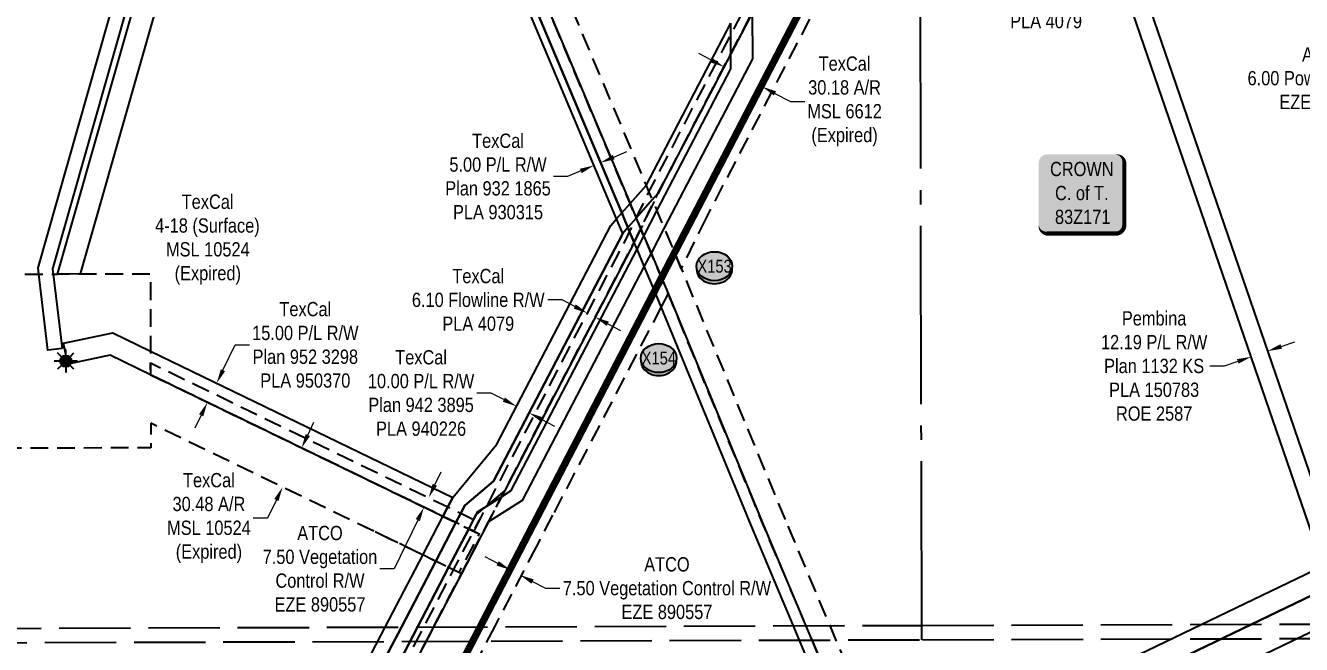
# Model space of a CAD drawing. Extents: x 500622 to 512229, y 6022177 to 6028063.
# Drawn here: x 509843 to 510736, y 6023140 to 6023573 of the extents above; entities that cross this region are included whole.
import ezdxf
from ezdxf.enums import TextEntityAlignment as Align

# ---------------------------------------------------------------- set-up
doc = ezdxf.new("R2010")
doc.units = 0
doc.header["$LTSCALE"] = 5
doc.header["$PDMODE"] = 3
doc.header["$PDSIZE"] = 30
for name, pattern in [('foc-ACCESSROAD', [3.75, 2.5, -1.25]), ('foc-EZE', [3.75, 2.5, -1.25]), ('foc-FLOWLINE', [3.75, 2.5, -1.25]), ('foc-QUARTERLINE', [33, 25, -3, 2, -3]), ('foc-UNSURVEYED', [12.5, 10, -2.5])]:
    doc.linetypes.add(name, pattern=pattern)
doc.layers.get('Defpoints').update_dxf_attribs({"color": 9})
for name, color, linetype in [('AS-OWNER', 7, 'Continuous'), ('AS-POWER', 104, 'foc-POWER'), ('C-RW', 13, 'Continuous'), ('F-AR', 190, 'foc-ACCESSROAD'), ('F-EZE', 190, 'foc-FLOWLINE'), ('F-FLOWLINE', 190, 'foc-FLOWLINE'), ('F-RW', 190, 'Continuous'), ('F-WS', 190, 'foc-ACCESSROAD'), ('F-WS-S', 190, 'Continuous'), ('L-SECQ', 8, 'foc-QUARTERLINE'), ('L-USEC', 7, 'foc-UNSURVEYED'), ('P-BUFFER OUTLINE 30m', 40, 'foc-EZE'), ('P-CROSSINGS', 250, 'Continuous')]:
    doc.layers.add(name, color=color, linetype=linetype)
for name, color, linetype, lineweight in [('F-AR-T', 190, 'Continuous', 9), ('F-EZE-T', 190, 'Continuous', 9), ('F-FLOWLINE-T', 190, 'Continuous', 9), ('F-RW-T', 190, 'Continuous', 9), ('F-WS-T', 190, 'Continuous', 9)]:
    doc.layers.add(name, color=color, linetype=linetype, lineweight=lineweight)
doc.styles.add('80', font='ARIALN.TTF', dxfattribs={"height": 10})
doc.styles.add('80CG', font='ARIALN.TTF', dxfattribs={"height": 10})
doc.styles.add('80L', font='ARIALN.TTF', dxfattribs={"height": 10})
doc.styles.add('Crossing', font='ARIALN.TTF', dxfattribs={"height": 10})
doc.styles.add('foc-LtypeFont', font='ARIALN.TTF', dxfattribs={"height": 7.35})
doc.linetypes.add('foc-POWER', pattern='A,6,-1,["P",foc-LtypeFont,S=0.2,R=0,X=-0.625,Y=-0.75],-1.24,4', length=12.24)
doc.linetypes.add('foc-POWER-NOLINE', pattern='A,0,-4,["P",foc-LtypeFont,S=0.2,R=0,X=-0.625,Y=-0.75],-8.24', length=12.24)
doc.dimstyles.new('Compass 5 000', dxfattribs={"dimscale": 5, "dimtxt": 9, "dimasz": 2, "dimexe": 0.2, "dimexo": 0.0625, "dimgap": 0.5, "dimtad": 0, "dimtih": 1, "dimtoh": 1, "dimzin": 0, "dimdsep": 46, "dimtxsty": '80CG', "dimcen": 0.1, "dimse1": 1, "dimse2": 1, "dimclrd": 256, "dimclrt": 256, "dimaunit": 1, "dimadec": 4, "dimazin": 0, "dimtfac": 0.06, "dimtofl": 0, "dimtmove": 0, "dimatfit": 1, "dimfxl": 0.2, "dimtolj": 1, "dimtzin": 0, "dimlwd": -1, "dimarcsym": 0})

# ---------------------------------------------------------------- blocks, each defined once
blk = doc.blocks.new('*D588')
at = {"layer": 'Defpoints', "color": 0, "transparency": 16777216}
for p in [(510147.42, 6023106.41), (510109.69, 6023050.26), (510116.34, 6023046.79)]:
    blk.add_point(p, dxfattribs=at)
at = {"layer": 'F-RW-T', "transparency": 16777216}
for p, q in [((510131.9, 6023114.5), (510123.03, 6023119.12)), ((510156.28, 6023101.79), (510165.15, 6023097.17)), ((510165.15, 6023097.17), (510175.15, 6023097.17))]:
    blk.add_line(p, q, dxfattribs=at)
for points in [[(510132.67, 6023115.98), (510131.12, 6023113.02), (510140.76, 6023109.88)], [(510157.05, 6023103.27), (510155.51, 6023100.31), (510147.42, 6023106.41)]]:
    blk.add_solid(points, dxfattribs=at)
at = {"layer": 'F-RW-T', "transparency": 16777216, "insert": (510237.16, 6023097.17), "char_height": 10, "attachment_point": 5, "style": '80CG'}
blk.add_mtext('\\A1;ATCO\\P7.50 Vegetation Control\\PEZE 890557', dxfattribs=at)
blk = doc.blocks.new('*D945')
at = {"layer": 'Defpoints', "color": 0, "transparency": 16777216}
for p in [(510222.29, 6023519.45), (510226.9, 6023521.39), (510240.92, 6023475.23)]:
    blk.add_point(p, dxfattribs=at)
at = {"layer": 'F-RW-T', "transparency": 16777216}
for p, q in [((510254.74, 6023481.05), (510263.96, 6023484.93)), ((510222.49, 6023467.46), (510212.49, 6023467.46)), ((510231.71, 6023471.34), (510222.49, 6023467.46))]:
    blk.add_line(p, q, dxfattribs=at)
for points in [[(510231.06, 6023472.88), (510232.36, 6023469.81), (510240.92, 6023475.23)], [(510254.1, 6023482.58), (510255.39, 6023479.51), (510245.53, 6023477.17)]]:
    blk.add_solid(points, dxfattribs=at)
at = {"layer": 'F-RW-T', "transparency": 16777216, "insert": (510173.72, 6023467.46), "char_height": 10, "attachment_point": 5, "style": '80CG'}
blk.add_mtext('\\A1;TexCal\\P5.00 P/L R/W\\PPlan 932 1865\\PPLA 930315', dxfattribs=at)
blk = doc.blocks.new('*D948')
at = {"layer": 'Defpoints', "color": 0, "transparency": 16777216}
for p in [(510340.88, 6023561.36), (510367.65, 6023547.41), (510358.76, 6023530.35)]:
    blk.add_point(p, dxfattribs=at)
at = {"layer": 'F-AR-T', "transparency": 16777216}
for p, q in [((510323.12, 6023548.92), (510314.25, 6023553.54)), ((510367.62, 6023525.73), (510378.49, 6023520.06)), ((510378.49, 6023520.06), (510388.49, 6023520.06))]:
    blk.add_line(p, q, dxfattribs=at)
for points in [[(510323.89, 6023550.4), (510322.35, 6023547.44), (510331.99, 6023544.3)], [(510368.4, 6023527.21), (510366.85, 6023524.25), (510358.76, 6023530.35)]]:
    blk.add_solid(points, dxfattribs=at)
at = {"layer": 'F-AR-T', "transparency": 16777216, "insert": (510416.38, 6023520.06), "char_height": 10, "attachment_point": 5, "style": '80CG'}
blk.add_mtext('\\A1;TexCal\\P30.18 A/R\\PMSL 6612\\P(Expired)', dxfattribs=at)
blk = doc.blocks.new('*D949')
at = {"layer": 'Defpoints', "color": 0, "transparency": 16777216}
for p in [(510336.32, 6023643.62), (510351.32, 6023643.7), (510336.37, 6023634)]:
    blk.add_point(p, dxfattribs=at)
at = {"layer": 'F-RW-T', "transparency": 16777216}
for p, q in [((510326.37, 6023633.94), (510316.37, 6023633.89)), ((510361.37, 6023634.13), (510371.37, 6023634.18))]:
    blk.add_line(p, q, dxfattribs=at)
for points in [[(510326.37, 6023635.61), (510326.38, 6023632.28), (510336.37, 6023634)], [(510361.36, 6023635.79), (510361.37, 6023632.46), (510351.37, 6023634.07)]]:
    blk.add_solid(points, dxfattribs=at)
at = {"layer": 'F-RW-T', "transparency": 16777216, "insert": (510277.29, 6023633.89), "char_height": 10, "attachment_point": 5, "style": '80CG'}
blk.add_mtext('\\A1;TexCal\\P15.00 P/L R/W\\PPlan 922 0784\\PPLA 910408', dxfattribs=at)
blk = doc.blocks.new('*D985')
at = {"layer": 'Defpoints', "color": 0, "transparency": 16777216}
for p in [(510241.33, 6023381.37), (510246.74, 6023378.55), (510236.33, 6023371.78)]:
    blk.add_point(p, dxfattribs=at)
at = {"layer": 'F-RW-T', "transparency": 16777216}
for p, q in [((510218.59, 6023381.02), (510208.59, 6023381.02)), ((510227.46, 6023376.4), (510218.59, 6023381.02)), ((510250.61, 6023364.34), (510259.47, 6023359.72))]:
    blk.add_line(p, q, dxfattribs=at)
for points in [[(510228.23, 6023377.88), (510226.69, 6023374.92), (510236.33, 6023371.78)], [(510251.38, 6023365.82), (510249.84, 6023362.86), (510241.74, 6023368.96)]]:
    blk.add_solid(points, dxfattribs=at)
at = {"layer": 'F-RW-T', "transparency": 16777216, "insert": (510159.88, 6023381.02), "char_height": 10, "attachment_point": 5, "style": '80CG'}
blk.add_mtext('\\A1;TexCal\\P6.10 Flowline R/W\\PPLA 4079', dxfattribs=at)
blk = doc.blocks.new('*D999')
at = {"layer": 'Defpoints', "color": 0, "transparency": 16777216}
for p in [(510005.28, 6023292.29), (509991.99, 6023264.85), (510022.86, 6023249.9)]:
    blk.add_point(p, dxfattribs=at)
at = {"layer": 'F-AR-T', "transparency": 16777216}
for p, q in [((510040.51, 6023286.34), (510044.86, 6023295.34)), ((510018.5, 6023240.9), (510012.38, 6023228.27)), ((510012.38, 6023228.27), (510002.38, 6023228.27))]:
    blk.add_line(p, q, dxfattribs=at)
for points in [[(510039.01, 6023287.07), (510042.01, 6023285.61), (510036.15, 6023277.34)], [(510017, 6023241.63), (510020, 6023240.18), (510022.86, 6023249.9)]]:
    blk.add_solid(points, dxfattribs=at)
at = {"layer": 'F-AR-T', "transparency": 16777216, "insert": (509971.29, 6023228.27), "char_height": 10, "attachment_point": 5, "style": '80CG'}
blk.add_mtext('\\A1;TexCal\\P30.48 A/R\\PMSL 10524\\P(Expired)', dxfattribs=at)
blk = doc.blocks.new('*D1000')
at = {"layer": 'Defpoints', "color": 0, "transparency": 16777216}
for p in [(509976.75, 6023322.76), (509986.43, 6023318.08), (509979.89, 6023304.58)]:
    blk.add_point(p, dxfattribs=at)
at = {"layer": 'F-RW-T', "transparency": 16777216}
for p, q in [((509981.11, 6023331.76), (509989.71, 6023349.52)), ((509989.71, 6023349.52), (509999.71, 6023349.52)), ((509965.86, 6023300.27), (509961.5, 6023291.27))]:
    blk.add_line(p, q, dxfattribs=at)
for points in [[(509979.61, 6023332.49), (509982.61, 6023331.04), (509976.75, 6023322.76)], [(509964.36, 6023301), (509967.36, 6023299.54), (509970.21, 6023309.27)]]:
    blk.add_solid(points, dxfattribs=at)
at = {"layer": 'F-RW-T', "transparency": 16777216, "insert": (510038.79, 6023349.52), "char_height": 10, "attachment_point": 5, "style": '80CG'}
blk.add_mtext('\\A1;TexCal\\P15.00 P/L R/W\\PPlan 952 3298\\PPLA 950370', dxfattribs=at)
blk = doc.blocks.new('*D1001')
at = {"layer": 'Defpoints', "color": 0, "transparency": 16777216}
for p in [(510086.8, 6023252.81), (510090.07, 6023259.56), (510121.9, 6023235.81)]:
    blk.add_point(p, dxfattribs=at)
at = {"layer": 'F-EZE-T', "transparency": 16777216}
for p, q in [((510129.52, 6023251.56), (510133.88, 6023260.56)), ((510117.54, 6023226.81), (510101.02, 6023192.7)), ((510101.02, 6023192.7), (510091.02, 6023192.7))]:
    blk.add_line(p, q, dxfattribs=at)
for points in [[(510128.02, 6023252.29), (510131.02, 6023250.84), (510125.17, 6023242.56)], [(510116.04, 6023227.54), (510119.04, 6023226.08), (510121.9, 6023235.81)]]:
    blk.add_solid(points, dxfattribs=at)
at = {"layer": 'F-EZE-T', "transparency": 16777216, "insert": (510049.05, 6023192.7), "char_height": 10, "attachment_point": 5, "style": '80CG'}
blk.add_mtext('\\A1;ATCO\\P7.50 Vegetation\\PControl R/W\\PEZE 890557', dxfattribs=at)
blk = doc.blocks.new('*D1002')
at = {"layer": 'Defpoints', "color": 0, "transparency": 16777216}
for p in [(510321.46, 6023458.78), (510328.11, 6023455.31), (510189.02, 6023188.41)]:
    blk.add_point(p, dxfattribs=at)
at = {"layer": 'F-EZE-T', "transparency": 16777216}
for p, q in [((510173.5, 6023196.5), (510164.63, 6023201.12)), ((510197.89, 6023183.79), (510206.9, 6023179.1)), ((510206.9, 6023179.1), (510216.9, 6023179.1))]:
    blk.add_line(p, q, dxfattribs=at)
for points in [[(510174.27, 6023197.98), (510172.73, 6023195.02), (510182.37, 6023191.88)], [(510198.66, 6023185.27), (510197.12, 6023182.31), (510189.02, 6023188.41)]]:
    blk.add_solid(points, dxfattribs=at)
at = {"layer": 'F-EZE-T', "transparency": 16777216, "insert": (510292, 6023179.1), "char_height": 10, "attachment_point": 5, "style": '80CG'}
blk.add_mtext('\\A1;ATCO\\P7.50 Vegetation Control R/W\\PEZE 890557', dxfattribs=at)
blk = doc.blocks.new('*D1005')
at = {"layer": 'Defpoints', "color": 0, "transparency": 16777216}
for p in [(510197.61, 6023327.54), (510206.48, 6023322.93), (510195.53, 6023301.93)]:
    blk.add_point(p, dxfattribs=at)
at = {"layer": 'F-RW-T', "transparency": 16777216}
for p, q in [((510168.93, 6023315.79), (510158.93, 6023315.79)), ((510177.8, 6023311.17), (510168.93, 6023315.79)), ((510204.4, 6023297.3), (510213.27, 6023292.68))]:
    blk.add_line(p, q, dxfattribs=at)
for points in [[(510178.57, 6023312.64), (510177.03, 6023309.69), (510186.67, 6023306.54)], [(510205.17, 6023298.78), (510203.63, 6023295.83), (510195.53, 6023301.93)]]:
    blk.add_solid(points, dxfattribs=at)
at = {"layer": 'F-RW-T', "transparency": 16777216, "insert": (510119.85, 6023315.79), "char_height": 10, "attachment_point": 5, "style": '80CG'}
blk.add_mtext('\\A1;TexCal\\P10.00 P/L R/W\\PPlan 942 3895\\PPLA 940226', dxfattribs=at)
blk = doc.blocks.new('*D1120')
at = {"layer": 'Defpoints', "color": 0, "transparency": 16777216}
for p in [(510088.23, 6023085.77), (510075.53, 6023063.2), (510080.79, 6023060.25)]:
    blk.add_point(p, dxfattribs=at)
at = {"layer": 'F-RW-T', "transparency": 16777216}
for p, q in [((510070.8, 6023095.58), (510060.8, 6023095.58)), ((510079.51, 6023090.68), (510070.8, 6023095.58)), ((510102.2, 6023077.91), (510110.92, 6023073.01))]:
    blk.add_line(p, q, dxfattribs=at)
for points in [[(510080.33, 6023092.13), (510078.7, 6023089.22), (510088.23, 6023085.77)], [(510103.02, 6023079.36), (510101.38, 6023076.46), (510093.49, 6023082.81)]]:
    blk.add_solid(points, dxfattribs=at)
at = {"layer": 'F-RW-T', "transparency": 16777216, "insert": (510012.08, 6023095.58), "char_height": 10, "attachment_point": 5, "style": '80CG'}
blk.add_mtext('\\A1;TexCal\\P6.10 Flowline R/W\\PPLA 4079', dxfattribs=at)
blk = doc.blocks.new('GAS')
h = blk.add_hatch(color=255)
h.dxf.hatch_style = 1
edge = h.paths.add_edge_path()
edge.add_arc((0, 0), 0.9, 0, 360)
for p, q in [((-0.81, 0), (-1.62, 0)), ((-0.57, 0.57), (-1.14, 1.14)), ((0, 0.81), (0, 1.62)), ((0.57, 0.57), (1.14, 1.14)), ((1.62, 0), (0.81, 0)), ((-0.57, -0.57), (-1.14, -1.14)), ((0, -0.81), (0, -1.62)), ((1.14, -1.14), (0.57, -0.57))]:
    blk.add_line(p, q)
blk.add_circle((0, 0), 0.8)
blk = doc.blocks.new('*D1140')
at = {"layer": 'Defpoints', "color": 0, "transparency": 16777216}
for p in [(510701.16, 6023341.22), (510713.56, 6023342.6), (510702.04, 6023338.64)]:
    blk.add_point(p, dxfattribs=at)
at = {"layer": 'F-RW-T', "transparency": 16777216}
for p, q in [((510722.13, 6023348.43), (510731.58, 6023351.68)), ((510682.25, 6023334.72), (510672.25, 6023334.72)), ((510691.7, 6023337.97), (510682.25, 6023334.72))]:
    blk.add_line(p, q, dxfattribs=at)
for points in [[(510721.59, 6023350.01), (510722.67, 6023346.86), (510712.67, 6023345.18)], [(510691.16, 6023339.55), (510692.24, 6023336.39), (510701.16, 6023341.22)]]:
    blk.add_solid(points, dxfattribs=at)
at = {"layer": 'F-RW-T', "transparency": 16777216, "insert": (510633.16, 6023334.72), "char_height": 10, "attachment_point": 5, "style": '80CG'}
blk.add_mtext('\\A1;Pembina\\P12.19 P/L R/W\\PPlan 1132 KS\\PPLA 150783\\PROE 2587', dxfattribs=at)
blk = doc.blocks.new('*D1143')
at = {"layer": 'Defpoints', "color": 0, "transparency": 16777216}
for p in [(510578.98, 6023707.5), (510575.31, 6023702.63), (510654.11, 6023643.14)]:
    blk.add_point(p, dxfattribs=at)
at = {"layer": 'F-FLOWLINE-T', "transparency": 16777216}
for p, q in [((510663.81, 6023655.99), (510669.84, 6023663.97)), ((510648.09, 6023635.16), (510616.23, 6023592.95)), ((510616.23, 6023592.95), (510606.23, 6023592.95))]:
    blk.add_line(p, q, dxfattribs=at)
for points in [[(510662.48, 6023657), (510665.14, 6023654.99), (510657.79, 6023648.01)], [(510646.76, 6023636.17), (510649.42, 6023634.16), (510654.11, 6023643.14)]]:
    blk.add_solid(points, dxfattribs=at)
at = {"layer": 'F-FLOWLINE-T', "transparency": 16777216, "insert": (510557.51, 6023592.95), "char_height": 10, "attachment_point": 5, "style": '80CG'}
blk.add_mtext('\\A1;TexCal\\P6.10 Flowline R/W\\PPLA 4079', dxfattribs=at)
blk = doc.blocks.new('xing2')
h = blk.add_hatch(color=50)
h.dxf.hatch_style = 1
edge = h.paths.add_edge_path()
edge.add_ellipse((0, 0), major_axis=(-12.5, 0), ratio=0.816297, start_angle=0, end_angle=360)
h = blk.add_hatch(color=250)
h.dxf.hatch_style = 1
edge = h.paths.add_edge_path()
edge.add_ellipse((0, -2.05), major_axis=(-12.5, 0), ratio=0.816297, start_angle=0, end_angle=180)
edge.add_line((12.5, -2.05), (12.5, 0))
edge.add_ellipse((0, 0), major_axis=(-12.5, 0), ratio=0.816297, start_angle=0, end_angle=180, ccw=False)
edge.add_line((-12.5, 0), (-12.5, -2.05))
at = {"color": 250}
blk.add_ellipse((0, 0), major_axis=(-12.5, 0), ratio=0.816297, dxfattribs=at)
blk.add_ellipse((0, -2.05), major_axis=(-12.5, 0), ratio=0.816297, start_param=0, end_param=3.141593, dxfattribs=at)
at = {"color": 250, "style": 'Crossing'}
blk.add_attdef('CROSSING', text='', height=9, dxfattribs=at).set_placement((0.09, 0.02), align=Align.MIDDLE_CENTER)
at = {"color": 250, "style": 'Crossing', "flags": 1}
for tag, p in [('OWNER', (0.09, -12.49)), ('DESCRIPTION', (0.09, -25.77)), ('LOCATION', (0.09, -39.3)), ('DWG_REF', (0.09, -52.84))]:
    blk.add_attdef(tag, text='', height=9, dxfattribs=at).set_placement(p, align=Align.MIDDLE_CENTER)
blk = doc.blocks.new('*U1127')
h = blk.add_hatch(color=255)
edge = h.paths.add_edge_path()
edge.add_line((-24, -28.5), (24, -28.5))
edge.add_arc((24, -22.5), 6, 270, 360)
edge.add_line((30, -22.5), (30, 21))
edge.add_arc((24, 21), 6, 0, 90)
edge.add_line((24, 27), (-24, 27))
edge.add_arc((-24, 21), 6, 90, 180)
edge.add_line((-30, 21), (-30, -22.5))
edge.add_arc((-24, -22.5), 6, 180, 270)
at = {"color": 14, "flags": 128}
blk.add_lwpolyline([(-24, -28.5, 3, 3, 0), (24, -28.5, 3, 3, 0.414214), (30, -22.5, 3, 3, 0), (30, 21, 3, 0, 0.414214), (24, 27, 0, 0, 0), (-24, 27, 0, 0, 0.414214), (-30, 21, 0, 0, 0), (-30, -22.5, 0, 3, 0.414214)], format="xyseb", close=True, dxfattribs=at)
at = {"color": 14, "style": '80'}
blk.add_attdef('ENTER_TEXT_001', (-26.85, -4.92), '', height=10, dxfattribs=at)

msp = doc.modelspace()

# ---------------------------------------------------------------- linework, layer by layer
at = {"layer": 'AS-POWER', "linetype": 'foc-POWER-NOLINE', "flags": 128}
msp.add_lwpolyline([(510046.731, 6022929.448), (510147.001, 6023121.844), (510162.742, 6023152.054), (510193.75, 6023211.555), (510205.263, 6023233.651), (510284.258, 6023385.234), (510289.056, 6023394.443), (510295.994, 6023407.755), (510298.139, 6023412.148), (510312.696, 6023441.967), (510363.564, 6023539.574), (510378.408, 6023568.057), (510389.417, 6023589.185), (510469.503, 6023743.519), (510484.036, 6023771.525), (510486.885, 6023777.014)], dxfattribs=at)
at = {"layer": 'C-RW'}
for points in [[(509549.061, 6023023.301), (509649.011, 6023022.031), (509679.17, 6023021.648), (510024.643, 6023017.255), (510035.841, 6023017.113), (510047.037, 6023016.971), (510051.401, 6023016.916), (510058.231, 6023016.83), (510092.05, 6023016.401), (510100.453, 6023016.295), (510109.331, 6023016.182), (510109.331, 6022928.838), (510113.73, 6022923.88), (510126.837, 6022912.486), (510145.429, 6022899.015), (510155.812, 6022892.326), (510185.39, 6022922.427), (510429.712, 6023039.934), (510436.94, 6023043.411), (510450.694, 6023050.027), (510471.066, 6023059.825), (510603.038, 6023123.294), (510666.156, 6023153.649), (510751.552, 6023194.673)], [(510756.468, 6023180.37), (510701.206, 6023153.759), (510638.121, 6023123.404), (510471.104, 6023043.114), (510456.55, 6023036.127), (510442.79, 6023029.525), (510435.556, 6023026.058), (510194.254, 6022910.042), (510157.953, 6022873.1), (510136.959, 6022886.624), (510117.496, 6022900.727), (510103.152, 6022913.195), (510094.327, 6022923.142), (510094.327, 6023001.28), (510092.634, 6023001.291), (510084.205, 6023001.348), (510050.282, 6023001.578), (510043.432, 6023001.625), (510039.054, 6023001.655), (510027.824, 6023001.731), (510016.592, 6023001.807), (509679.202, 6023006.473), (509649.043, 6023006.882), (509549.093, 6023008.271)]]:
    msp.add_lwpolyline(points, dxfattribs=at)
at = {"layer": 'F-AR', "flags": 128}
msp.add_lwpolyline([(510150.808, 6023221.821), (510151.424, 6023221.522), (510154.933, 6023219.823), (510160.423, 6023217.164), (510146.328, 6023190.117), (510140.838, 6023192.776), (510137.329, 6023194.476), (510128.331, 6023198.833), (510119.331, 6023203.192), (510081.32, 6023221.601)], dxfattribs=at)
at = {"layer": 'F-EZE', "flags": 128}
for points in [[(510319.395, 6023438.588), (510302.006, 6023402.969), (510298.139, 6023412.148), (510312.696, 6023441.967), (510363.564, 6023539.574), (510378.408, 6023568.057), (510389.417, 6023589.185), (510469.503, 6023743.519), (510484.036, 6023771.525), (510490.109, 6023766.94), (510469.54, 6023727.302), (510396.073, 6023585.724), (510385.06, 6023564.59), (510370.216, 6023536.108), (510319.395, 6023438.588)], [(510160.162, 6023225.614), (510156.693, 6023218.958), (510153.184, 6023220.657), (510144.186, 6023225.015), (510135.186, 6023229.373), (509930.431, 6023328.538), (509930.41, 6023336.884), (510138.654, 6023236.029), (510147.655, 6023231.671), (510156.653, 6023227.313), (510160.162, 6023225.614)]]:
    msp.add_lwpolyline(points, close=True, dxfattribs=at)
at = {"layer": 'F-EZE'}
msp.add_lwpolyline([(510030.098, 6022881.314), (510021.631, 6022881.287), (510147.001, 6023121.844), (510162.742, 6023152.054), (510193.75, 6023211.555), (510205.263, 6023233.651), (510284.258, 6023385.234), (510289.056, 6023394.443), (510292.839, 6023385.467), (510288.039, 6023376.256), (510211.916, 6023230.184), (510200.403, 6023208.088), (510171.218, 6023152.08), (510155.474, 6023121.871), (510030.098, 6022881.314)], close=True, dxfattribs=at)
at = {"layer": 'F-FLOWLINE', "flags": 128}
for points in [[(510469.381, 6023797.106), (510481.306, 6023781.226), (510486.885, 6023777.014), (510574.205, 6023711.101), (510591.554, 6023698.005), (510729.603, 6023593.801), (510729.631, 6023586.14), (510595.07, 6023687.712), (510577.72, 6023700.809), (510490.109, 6023766.94), (510484.036, 6023771.525), (510476.945, 6023776.877), (510469.404, 6023786.919), (510462.67, 6023795.888), (510446.147, 6023764.048), (510445.81, 6023763.399), (510435.004, 6023742.574), (510434.671, 6023741.932), (510362.636, 6023603.113), (510351.637, 6023582.007), (510336.794, 6023553.525), (510285.744, 6023455.567), (510282.579, 6023449.082), (510273.7, 6023430.895), (510269.042, 6023421.354), (510178.493, 6023247.6), (510176.209, 6023243.219), (510166.98, 6023225.505), (510162.183, 6023216.3), (510148.087, 6023189.252), (510128.646, 6023151.945), (510112.904, 6023121.736), (510044.987, 6022991.418), (510034.636, 6022971.555), (510031.579, 6022965.685), (510026.164, 6022955.298), (510015.994, 6022935.785), (509987.534, 6022881.179), (509980.648, 6022881.156), (509988.132, 6022895.518), (510010.588, 6022938.603), (510019.366, 6022955.446), (510023.929, 6022964.2), (510024.78, 6022965.833), (510027.811, 6022971.649), (510029.274, 6022974.544), (510038.162, 6022991.511), (510039.581, 6022994.235), (510106.017, 6023121.714), (510121.761, 6023151.923), (510142.598, 6023191.911), (510156.693, 6023218.958), (510160.162, 6023225.614), (510161.573, 6023228.322), (510165.927, 6023236.679), (510166.261, 6023237.32), (510173.085, 6023250.418), (510263.597, 6023424.102), (510265.898, 6023428.815), (510270.561, 6023438.373), (510279.435, 6023456.544), (510280.3, 6023458.314), (510331.386, 6023556.342), (510336.726, 6023566.587), (510346.23, 6023584.825), (510351.569, 6023595.07), (510357.227, 6023605.926), (510427.842, 6023742.011), (510428.175, 6023742.653), (510439.004, 6023763.522), (510439.341, 6023764.171), (510458.274, 6023800.649), (510458.607, 6023801.298), (510456.011, 6023804.757), (510452.198, 6023809.833), (510449.773, 6023813.059), (510445.538, 6023818.701), (510411.441, 6023864.108), (510365.09, 6023899.136), (510363.062, 6023900.669), (510310.423, 6023940.452), (510308.42, 6023941.966), (510302.238, 6023946.634), (510294.466, 6023952.512), (510292.473, 6023954.018), (510270.152, 6023970.884), (510268.175, 6023972.378), (510212.832, 6024014.2), (510212.239, 6024014.645), (510207.831, 6024017.977), (510207.473, 6024018.258), (510199.84, 6024024.025), (510122.043, 6024082.905), (510125.674, 6024087.695), (510191.804, 6024037.541), (510203.435, 6024028.762), (510210.2, 6024023.654), (510210.613, 6024023.343), (510211.411, 6024022.74), (510214.932, 6024020.083), (510215.502, 6024019.651), (510296.096, 6023958.814), (510298.091, 6023957.307), (510312.188, 6023946.666), (510314.054, 6023945.258), (510415.8, 6023868.457), (510450.414, 6023822.362), (510455.051, 6023816.189), (510457.074, 6023813.494), (510459.126, 6023810.762), (510464.115, 6023804.118), (510465.786, 6023801.893), (510469.381, 6023797.106)], [(510376.623, 6023222.535), (510405.621, 6023153.703), (510418.309, 6023123.585), (510454.79, 6023036.992), (510455.076, 6023036.313), (510463.731, 6023015.769), (510464.018, 6023015.09), (510469.439, 6023002.218), (510527.811, 6022863.631), (510530.276, 6022857.771), (510534.074, 6022848.744), (510536.572, 6022842.803), (510546.722, 6022818.672), (510549.873, 6022811.182), (510643.632, 6022588.286), (510645.763, 6022583.22), (510646.992, 6022580.299), (510646.423, 6022580.298), (510636.162, 6022580.25), (510630.466, 6022580.27), (510629.581, 6022582.375), (510533.363, 6022811.121), (510530.212, 6022818.613), (510520.059, 6022842.748), (510517.538, 6022848.742), (510513.762, 6022857.717), (510469.529, 6022962.732), (510449.97, 6023009.171), (510441.028, 6023030.395), (510401.791, 6023123.531), (510389.102, 6023153.65), (510359.843, 6023222.482), (510292.839, 6023385.467), (510289.056, 6023394.443), (510280.894, 6023413.818), (510275.856, 6023425.778), (510273.7, 6023430.895), (510270.561, 6023438.373), (510266.246, 6023448.588), (510056.754, 6023945.851), (510045, 6023973.751), (510035.55, 6023996.181), (510008.411, 6024060.601), (510007.629, 6024062.457), (510009.017, 6024061.403), (510012.832, 6024058.506), (510031.954, 6024043.981), (510042.23, 6024019.59), (510051.681, 6023997.158), (510073.272, 6023945.903), (510106.006, 6023868.198), (510149.178, 6023765.719), (510277.446, 6023461.266), (510279.435, 6023456.544), (510280.294, 6023454.507), (510281.752, 6023451.046), (510282.579, 6023449.082), (510284.6, 6023444.286), (510285.003, 6023443.331), (510289.995, 6023431.479), (510294.942, 6023419.737), (510298.139, 6023412.148), (510302.006, 6023402.969)]]:
    msp.add_lwpolyline(points, close=True, dxfattribs=at)
at = {"layer": 'F-RW'}
for points in [[(510756.468, 6023180.372), (510608.469, 6023610.775), (510577.72, 6023700.809), (510574.205, 6023711.101), (510556.8, 6023762.061), (510551.039, 6023778.931), (510542.396, 6023804.238), (510493.556, 6023947.249), (510468.873, 6024019.515), (510427.982, 6024139.241), (510424.746, 6024148.714), (510420.923, 6024159.896), (510419.885, 6024162.933), (510417.521, 6024169.85), (510388.217, 6024255.573), (510383.388, 6024269.809), (510378.518, 6024284.069), (510290.55, 6024541.622), (510287.626, 6024550.183), (510275.743, 6024584.972), (510271.847, 6024596.376), (510219.167, 6024750.553), (510185.013, 6024850.407)], [(510197.915, 6024850.448), (510232.034, 6024750.595), (510280.725, 6024608.087), (510284.621, 6024596.683), (510296.504, 6024561.892), (510299.425, 6024553.339), (510390.439, 6024286.872), (510395.307, 6024272.617), (510429.283, 6024173.134), (510431.646, 6024166.215), (510432.683, 6024163.179), (510436.504, 6024151.994), (510439.74, 6024142.522), (510468.786, 6024057.473), (510506.42, 6023947.289), (510560.072, 6023790.897), (510568.389, 6023765.835), (510574.15, 6023748.964), (510591.554, 6023698.005), (510595.07, 6023687.712), (510620.015, 6023614.672), (510767.501, 6023185.705)], [(510090.328, 6023121.665), (510106.071, 6023151.874), (510130.091, 6023197.969), (510144.186, 6023225.015), (510147.655, 6023231.671), (510150.496, 6023237.123), (510170.544, 6023253.973), (510261.006, 6023427.56), (510256.7, 6023437.781), (510042.672, 6023945.807)], [(510393.07, 6023122.983), (510380.384, 6023153.101), (510351.169, 6023222.455), (510288.039, 6023376.256), (510284.258, 6023385.234), (510276.095, 6023404.611), (510271.057, 6023416.571), (510269.042, 6023421.354), (510265.898, 6023428.815), (510264.676, 6023431.716), (510260.371, 6023441.936), (510048.088, 6023945.823)], [(510048.088, 6023945.823), (510260.371, 6023441.936), (510264.676, 6023431.716), (510265.898, 6023428.815), (510269.042, 6023421.354), (510178.493, 6023247.6), (510166.261, 6023237.32), (510164.166, 6023235.559), (510158.444, 6023230.75), (510156.653, 6023227.313), (510153.184, 6023220.657), (510139.089, 6023193.611), (510117.359, 6023151.91), (510101.616, 6023121.7)], [(510056.754, 6023945.851), (510266.246, 6023448.588), (510270.561, 6023438.373), (510273.7, 6023430.895), (510275.856, 6023425.778), (510280.894, 6023413.818), (510289.056, 6023394.443), (510292.839, 6023385.467), (510359.843, 6023222.482), (510389.06, 6023153.129), (510401.748, 6023123.01)], [(510351.637, 6023582.007), (510336.794, 6023553.525), (510285.744, 6023455.567), (510281.752, 6023451.046), (510270.561, 6023438.373), (510264.676, 6023431.716), (510261.006, 6023427.56), (510170.544, 6023253.973), (510150.496, 6023237.123), (510147.655, 6023231.671), (510144.186, 6023225.015), (510130.091, 6023197.969), (510106.071, 6023151.874), (510090.328, 6023121.665)], [(510351.637, 6023582.007), (510351.805, 6023549.888), (510289.995, 6023431.479), (510280.894, 6023413.818), (510276.095, 6023404.611), (510190.578, 6023240.514), (510166.98, 6023225.505), (510162.183, 6023216.3), (510148.087, 6023189.252), (510128.646, 6023151.945), (510112.904, 6023121.736)], [(510079.037, 6023121.629), (510094.782, 6023151.838), (510121.091, 6023202.327), (510135.186, 6023229.373), (510138.654, 6023236.029), (510142.118, 6023242.675), (510172.811, 6023279.953), (510252.707, 6023433.261), (510256.7, 6023437.781), (510260.371, 6023441.936), (510266.246, 6023448.588), (510277.446, 6023461.266), (510336.682, 6023574.936)], [(510101.616, 6023121.7), (510117.359, 6023151.91), (510139.089, 6023193.611), (510153.184, 6023220.657), (510156.653, 6023227.313), (510158.444, 6023230.75), (510159.356, 6023232.5), (510164.166, 6023235.559), (510165.927, 6023236.679), (510176.209, 6023243.219), (510182.953, 6023247.507), (510271.057, 6023416.571), (510275.856, 6023425.778), (510285.003, 6023443.331), (510336.85, 6023542.819), (510336.794, 6023553.525), (510336.726, 6023566.587), (510336.682, 6023574.936)], [(510638.121, 6023123.404), (510701.206, 6023153.759), (510756.468, 6023180.37)], [(510754.579, 6023153.926), (510691.533, 6023123.569)]]:
    msp.add_lwpolyline(points, dxfattribs=at)
for points in [[(509881.045, 6023399.225), (509865.178, 6023399.175), (510021.156, 6023945.739), (510029.857, 6023976.23), (510032.046, 6023983.904), (510035.55, 6023996.181), (510042.23, 6024019.59), (510046.12, 6024033.221), (510059.148, 6024023.325), (510051.681, 6023997.158), (510045, 6023973.751), (510041.496, 6023961.472), (510039.306, 6023953.798), (510037.023, 6023945.788), (509881.045, 6023399.225)], [(509868.536, 6023347.005), (509858.606, 6023345.804), (509852.159, 6023399.134), (509851.63, 6023403.507), (510005.701, 6023945.69), (510020.613, 6023998.17), (510022.798, 6024005.856), (510029.008, 6023991.116), (510026.823, 6023983.429), (510016.11, 6023945.723), (509861.801, 6023402.709), (509862.23, 6023399.166), (509868.536, 6023347.005)], [(509930.39, 6023345.215), (510142.118, 6023242.675), (510138.654, 6023236.029), (510135.186, 6023229.373), (509930.431, 6023328.538), (509902.088, 6023342.266), (509872.555, 6023336.023), (509869.454, 6023350.691), (509904.005, 6023357.994), (509930.39, 6023345.215)]]:
    msp.add_lwpolyline(points, close=True, dxfattribs=at)
at = {"layer": 'F-WS', "flags": 128}
for points in [[(510147.001, 6023121.844), (510021.631, 6022881.287), (510030.104, 6022881.314), (510053.034, 6022881.386), (510053.114, 6022855.337), (510053.143, 6022846.348), (510053.161, 6022840.347), (510053.236, 6022816.172), (510053.26, 6022808.67), (510053.316, 6022790.393), (510053.393, 6022765.69), (510053.412, 6022759.439), (510037.514, 6022759.389), (509974.672, 6022759.189), (509961.952, 6022759.149), (509931.466, 6022759.053), (509931.454, 6022762.892), (509931.384, 6022785.464), (509931.332, 6022801.988), (509931.302, 6022811.545), (509931.188, 6022848.354), (509931.133, 6022865.84), (509931.086, 6022881), (509941.647, 6022881.034), (509948.676, 6022881.055), (509953.827, 6022881.072), (509961.742, 6022881.096), (509966.007, 6022881.11), (509978.189, 6022881.149), (509980.648, 6022881.156), (509987.534, 6022881.179), (510015.994, 6022935.785), (510026.164, 6022955.298), (510031.579, 6022965.685), (510034.636, 6022971.555), (510044.987, 6022991.418), (510112.904, 6023121.736), (510128.646, 6023151.945), (510148.087, 6023189.252), (510162.183, 6023216.3), (510166.98, 6023225.505), (510176.209, 6023243.219), (510178.493, 6023247.6), (510269.042, 6023421.354), (510273.7, 6023430.895), (510282.579, 6023449.082), (510285.744, 6023455.567), (510336.794, 6023553.525), (510351.637, 6023582.007), (510362.636, 6023603.113), (510434.671, 6023741.932), (510435.004, 6023742.574), (510445.81, 6023763.399), (510446.147, 6023764.048), (510462.67, 6023795.888), (510465.786, 6023801.893), (510469.381, 6023797.106), (510481.306, 6023781.226), (510486.885, 6023777.014), (510484.036, 6023771.525), (510469.503, 6023743.519), (510389.417, 6023589.185), (510378.408, 6023568.057), (510363.564, 6023539.574), (510312.696, 6023441.967), (510298.139, 6023412.148), (510295.994, 6023407.755), (510289.056, 6023394.443), (510284.258, 6023385.234), (510205.263, 6023233.651), (510193.75, 6023211.555), (510162.742, 6023152.054), (510147.001, 6023121.844)], [(509930.431, 6023328.538), (510135.186, 6023229.373), (510144.186, 6023225.015), (510153.184, 6023220.657), (510156.693, 6023218.958), (510162.183, 6023216.3), (510148.087, 6023189.252), (510142.598, 6023191.911), (510139.089, 6023193.611), (510130.091, 6023197.969), (510121.091, 6023202.327), (509930.517, 6023294.623), (509930.56, 6023277.434), (509808.613, 6023277.049), (509808.306, 6023398.995), (509852.159, 6023399.134), (509862.23, 6023399.166), (509865.178, 6023399.175), (509881.045, 6023399.225), (509930.254, 6023399.381), (509930.39, 6023345.215), (509930.41, 6023336.884), (509930.431, 6023328.538)]]:
    msp.add_lwpolyline(points, close=True, dxfattribs=at)
at = {"layer": 'L-SECQ'}
msp.add_line((510470.431, 6023142.99), (510468.816, 6023947.173), dxfattribs=at)
at = {"layer": 'L-USEC'}
for p, q in [((509678.903, 6023150.544), (510470.826, 6023153.048)), ((510470.826, 6023153.048), (511272.834, 6023155.589)), ((510470.858, 6023142.994), (511272.866, 6023145.534)), ((509668.87, 6023140.458), (510470.858, 6023142.994))]:
    msp.add_line(p, q, dxfattribs=at)
at = {"layer": 'P-BUFFER OUTLINE 30m', "linetype": 'Continuous', "const_width": 4.997, "flags": 128}
msp.add_lwpolyline([(509029.052, 6024145.844), (509256.243, 6024148.107), (509907.406, 6024220.81), (509920.063, 6024222.219), (509962.202, 6024211.839), (509992.328, 6024189.368), (510014.698, 6024172.679), (510008.625, 6024139.732), (510066.101, 6024096.437), (510095.633, 6024111.732), (510416.515, 6023869.169), (510482.02, 6023781.939), (510486.543, 6023778.524), (510064.289, 6022965.316), (510068.84, 6022955.649)], dxfattribs=at)

# ---------------------------------------------------------------- block references
at = {"layer": 'AS-OWNER', "color": 6}
ref = msp.add_blockref('*U1127', (510582.305, 6023455.977), dxfattribs=dict(at, xscale=0.9989239896046773, yscale=0.9989239896046773, zscale=0.9989239896046773))
ref.add_attrib('ENTER_TEXT_001', 'CROWN', (510560.268, 6023467.737), dxfattribs={"layer": '0', "color": 14, "height": 9.9892, "style": '80'})
ref.add_attrib('ENTER_TEXT_002', 'C. of T.', (510563.76, 6023450.911), dxfattribs={"layer": '0', "color": 14, "height": 9.9892, "style": '80'})
ref.add_attrib('ENTER_TEXT_003', '83Z171', (510563.73, 6023434.221), dxfattribs={"layer": '0', "color": 14, "height": 9.9892, "style": '80'})
at = {"layer": 'F-WS-S', "color": 2, "xscale": 4.997304999999953, "yscale": 4.997304999999953, "zscale": 4.997304999999953}
msp.add_blockref('GAS', (509871.071, 6023338.191), dxfattribs=at)
at = {"layer": 'P-CROSSINGS', "color": 2, "xscale": 0.999461, "yscale": 0.999461, "zscale": 0.999461}
for p, values in [((510325.273, 6023404.628), {'CROSSING': 'X153'}), ((510286.235, 6023340.279), {'CROSSING': 'X154'})]:
    msp.add_blockref('xing2', p, dxfattribs=at).add_auto_attribs(values)

# ---------------------------------------------------------------- texts
at = {"layer": 'F-EZE-T', "insert": (510752.662, 6023536.288), "char_height": 9.99461, "attachment_point": 5, "style": '80CG'}
msp.add_mtext('\\A1;ATCO\\P6.00 Power Line R/W\\PEZE 070205', dxfattribs=at)
at = {"layer": 'F-WS-T', "insert": (509933.491, 6023454.821), "char_height": 10, "attachment_point": 1, "style": '80L'}
msp.add_mtext_dynamic_manual_height_columns('\\pi18.75;TexCal\\P\\pi0.13438;4-18 (Surface)\\P\\pi7.7435;MSL 10524\\P\\pi13.791;(Expired)', width=72.66304, gutter_width=50, heights=[0], dxfattribs=at)

# ---------------------------------------------------------------- dimensions: what is measured, and where the dimension line sits
at = {"layer": 'F-AR-T'}
for base, p1, p2, angle, text, picture, middle in [((510358.757, 6023530.35), (510340.879, 6023561.363), (510367.649, 6023547.412), 332.47416, 'TexCal\\P30.18 A/R\\PMSL 6612\\P(Expired)', '*D948', (510416.375, 6023520.064)), ((510022.858, 6023249.902), (510005.281, 6023292.287), (509991.993, 6023264.85), 244.158838, 'TexCal\\P30.48 A/R\\PMSL 10524\\P(Expired)', '*D999', (509971.295, 6023228.272))]:
    dim = msp.add_linear_dim(base=base, p1=p1, p2=p2, angle=angle, text=text, dimstyle='Compass 5 000', dxfattribs=at)
    dim.commit()
    dim.dimension.update_dxf_attribs({"geometry": picture, "text_midpoint": middle, "dimtype": 161})
at = {"layer": 'F-EZE-T'}
for base, p1, p2, angle, text, picture, middle in [((510189.021, 6023188.413), (510321.457, 6023458.778), (510328.11, 6023455.311), 332.474606, 'ATCO\\P7.50 Vegetation Control R/W\\PEZE 890557', '*D1002', (510291.998, 6023179.097)), ((510121.896, 6023235.81), (510090.07, 6023259.559), (510086.799, 6023252.807), 244.158585, 'ATCO\\P7.50 Vegetation\\PControl R/W\\PEZE 890557', '*D1001', (510049.048, 6023192.698))]:
    dim = msp.add_linear_dim(base=base, p1=p1, p2=p2, angle=angle, text=text, dimstyle='Compass 5 000', dxfattribs=at)
    dim.commit()
    dim.dimension.update_dxf_attribs({"geometry": picture, "text_midpoint": middle, "dimtype": 161})
at = {"layer": 'F-FLOWLINE-T'}
dim = msp.add_linear_dim(base=(510654.114, 6023643.144), p1=(510578.98, 6023707.497), p2=(510575.307, 6023702.63), angle=232.953444, text='TexCal\\P6.10 Flowline R/W\\PPLA 4079', dimstyle='Compass 5 000', dxfattribs=at)
dim.commit()
dim.dimension.update_dxf_attribs({"geometry": '*D1143', "text_midpoint": (510557.51, 6023592.952), "dimtype": 161})
at = {"layer": 'F-RW-T'}
for p1, p2, distance, text, picture, middle in [((510351.315, 6023643.7), (510336.324, 6023643.622), 9.625, 'TexCal\\P15.00 P/L R/W\\PPlan 922 0784\\PPLA 910408', '*D949', (510277.288, 6023633.893)), ((510246.735, 6023378.551), (510241.328, 6023381.369), 10.814, 'TexCal\\P6.10 Flowline R/W\\PPLA 4079', '*D985', (510159.877, 6023381.022)), ((510713.557, 6023342.602), (510702.045, 6023338.643), -2.726, 'Pembina\\P12.19 P/L R/W\\PPlan 1132 KS\\PPLA 150783\\PROE 2587', '*D1140', (510633.159, 6023334.718))]:
    dim = msp.add_aligned_dim(p1=p1, p2=p2, distance=distance, text=text, dimstyle='Compass 5 000', dxfattribs=at)
    dim.commit()
    dim.dimension.update_dxf_attribs({"geometry": picture, "text_midpoint": middle})
for base, p1, p2, angle, text, picture, middle in [((510240.925, 6023475.225), (510226.898, 6023521.388), (510222.294, 6023519.448), 202.84535, 'TexCal\\P5.00 P/L R/W\\PPlan 932 1865\\PPLA 930315', '*D945', (510173.725, 6023467.461)), ((509976.748, 6023322.763), (509979.893, 6023304.583), (509986.428, 6023318.076), 64.159093, 'TexCal\\P15.00 P/L R/W\\PPlan 952 3298\\PPLA 950370', '*D1000', (510038.792, 6023349.518)), ((510195.533, 6023301.925), (510197.613, 6023327.544), (510206.477, 6023322.925), 332.474488, 'TexCal\\P10.00 P/L R/W\\PPlan 942 3895\\PPLA 940226', '*D1005', (510119.847, 6023315.787)), ((510147.415, 6023106.412), (510109.692, 6023050.26), (510116.344, 6023046.794), 332.472991, 'ATCO\\P7.50 Vegetation Control\\PEZE 890557', '*D588', (510237.16, 6023097.169)), ((510088.228, 6023085.774), (510080.788, 6023060.246), (510075.53, 6023063.204), 150.635711, 'TexCal\\P6.10 Flowline R/W\\PPLA 4079', '*D1120', (510012.08, 6023095.581))]:
    dim = msp.add_linear_dim(base=base, p1=p1, p2=p2, angle=angle, text=text, dimstyle='Compass 5 000', dxfattribs=at)
    dim.commit()
    dim.dimension.update_dxf_attribs({"geometry": picture, "text_midpoint": middle, "dimtype": 161})

doc.saveas('drawing.dxf')
